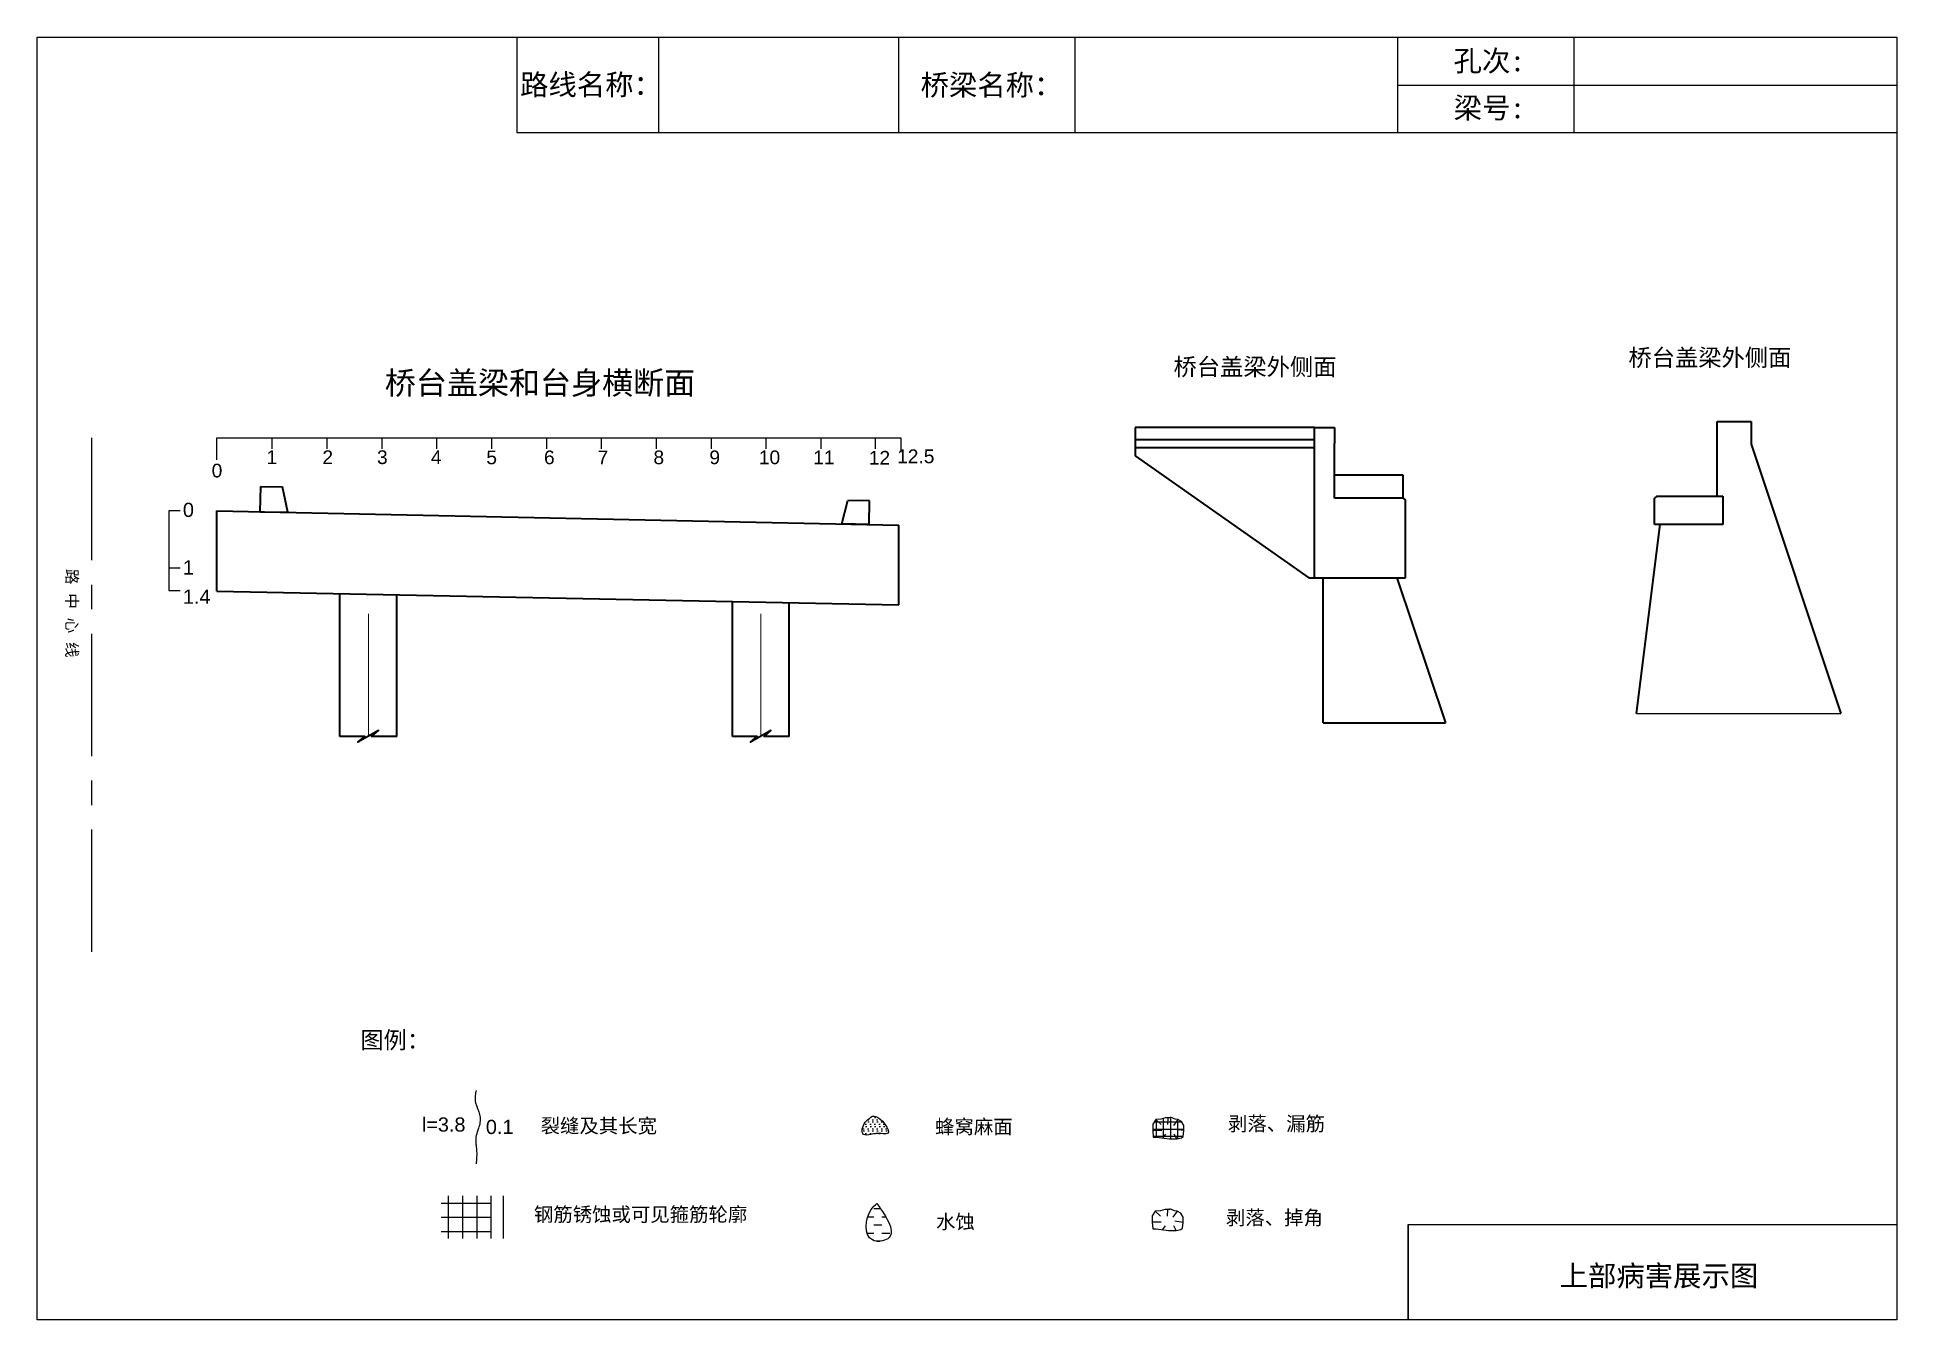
# Model space of a CAD drawing. Header units: millimetres. Extents: x 3306.8 to 3344.8, y 1712.2 to 1738.4.
import ezdxf
from ezdxf.enums import TextEntityAlignment as Align

# ---------------------------------------------------------------- set-up
doc = ezdxf.new("R2010")
doc.units = ezdxf.units.MM
for name, pattern in [('CENTER', [2, 1.25, -0.25, 0.25, -0.25]), ('DASHED', [0.75, 0.5, -0.25]), ('EBG_CENTER', [1.1, 0.8, -0.15, 0, -0.15])]:
    doc.linetypes.add(name, pattern=pattern)
doc.layers.add('Center', color=3, linetype='EBG_CENTER', lineweight=18)
doc.layers.add('中粗实线', color=4, linetype='Continuous', lineweight=35)
for name, color, linetype in [('加固措施', 7, 'Continuous'), ('图层1', 7, 'Continuous'), ('文字', 1, 'Continuous'), ('病害', 5, 'Continuous')]:
    doc.layers.add(name, color=color, linetype=linetype)
doc.styles.get("Standard").update_dxf_attribs({"font": 'arial.ttf'})
doc.styles.add('汉字', font='')
doc.styles.get('汉字').set_extended_font_data('SimSun')

# ---------------------------------------------------------------- blocks, each defined once
blk = doc.blocks.new('adfsd')
at = {"lineweight": -2, "ltscale": 0.5}
for p, q in [((1140.897, -3083.694), (1140.936, -3083.729)), ((1140.983, -3083.682), (1140.981, -3083.729)), ((1141.053, -3083.694), (1141.022, -3083.735)), ((1140.876, -3083.768), (1140.94, -3083.769)), ((1140.948, -3083.824), (1140.969, -3083.796)), ((1141.045, -3083.83), (1141.028, -3083.796)), ((1141.094, -3083.772), (1141.036, -3083.763))]:
    blk.add_line(p, q, dxfattribs=at)
blk.add_lwpolyline([(1141, -3083.682), (1140.967, -3083.682), (1140.934, -3083.69), (1140.897, -3083.694), (1140.876, -3083.727), (1140.876, -3083.768), (1140.88, -3083.818), (1140.905, -3083.818), (1140.991, -3083.83), (1141.045, -3083.83), (1141.078, -3083.822), (1141.09, -3083.814), (1141.094, -3083.772), (1141.094, -3083.735), (1141.078, -3083.707), (1141.053, -3083.694), (1141.033, -3083.69), (1141, -3083.678)], dxfattribs=at)

msp = doc.modelspace()

# ---------------------------------------------------------------- hatches: boundary and pattern name
at = {"layer": '加固措施', "lineweight": -2}
h = msp.add_hatch(dxfattribs=at)
h.set_pattern_fill('DOTS', scale=0.058115)
h.set_pattern_definition([(0, (2972.62642, 1689.2905), (0.046128897, 0.092257794), [0, -0.092257794])])
edge = h.paths.add_edge_path()
edge.add_spline(control_points=[(3323.844, 1716.346), (3323.758, 1716.286), (3323.635, 1716.202), (3323.621, 1715.889), (3323.912, 1716.033), (3324.306, 1715.921), (3324.013, 1716.353), (3323.854, 1716.346), (3323.844, 1716.346)], knot_values=[0, 0, 0, 0, 5.205471, 7.397577, 12.944796, 16.169923, 23.88441, 24.400432, 24.400432, 24.400432, 24.400432], degree=3, periodic=0)
h = msp.add_hatch(dxfattribs=at)
h.set_pattern_fill('DASH', color=256, scale=0.052304)
h.set_pattern_definition([(0, (3007.84715, 1693.36659), (0.16606403, 0.16606403), [0.16606403, -0.16606403])])
edge = h.paths.add_edge_path()
edge.add_spline(control_points=[(3323.933, 1714.564), (3323.892, 1714.527), (3323.698, 1714.355), (3323.646, 1713.73), (3324.424, 1713.841), (3324.136, 1714.265), (3323.933, 1714.564)], knot_values=[0, 0, 0, 0, 3.237042, 15.187225, 21.182779, 35.601669, 35.601669, 35.601669, 35.601669], degree=3, periodic=0)
at = {"layer": '病害', "lineweight": -2}
h = msp.add_hatch(dxfattribs=at)
h.set_pattern_fill('DOTS', color=4, scale=0.058115, style=0)
h.set_pattern_definition([(0, (2731.50511, 1654.92063), (0.046128897, 0.092257794), [0, -0.092257794])])
edge = h.paths.add_edge_path()
edge.add_spline(control_points=[(3323.844, 1716.346), (3323.758, 1716.286), (3323.635, 1716.202), (3323.621, 1715.889), (3323.912, 1716.033), (3324.306, 1715.921), (3324.013, 1716.353), (3323.854, 1716.346), (3323.844, 1716.346)], knot_values=[0, 0, 0, 0, 1.041094, 1.479515, 2.588959, 3.233985, 4.776882, 4.880086, 4.880086, 4.880086, 4.880086], degree=3, periodic=0)

# ---------------------------------------------------------------- linework, layer by layer
at = {"color": 0, "linetype": 'ByBlock'}
for p, q in [((3306.774, 1738.387), (3344.774, 1738.387)), ((3306.774, 1712.187), (3306.774, 1738.387)), ((3316.576, 1738.387), (3316.576, 1736.439)), ((3324.375, 1738.387), (3324.375, 1736.439)), ((3334.574, 1738.387), (3334.574, 1736.439)), ((3338.176, 1738.382), (3338.176, 1736.435)), ((3344.774, 1738.387), (3344.774, 1712.187)), ((3316.576, 1736.439), (3344.774, 1736.439)), ((3323.897, 1730.204), (3324.422, 1730.204)), ((3324.422, 1730.204), (3324.422, 1729.912)), ((3334.789, 1712.187), (3334.789, 1714.134)), ((3334.789, 1714.134), (3344.774, 1714.134)), ((3344.774, 1712.187), (3306.774, 1712.187))]:
    msp.add_line(p, q, dxfattribs=at)
at = {"color": 1, "linetype": 'CENTER', "ltscale": 2}
msp.add_line((3307.884, 1730.202), (3307.884, 1719.549), dxfattribs=at)
at = {"color": 0}
for p, q in [((3310.448, 1729.755), (3310.448, 1730.204)), ((3310.448, 1730.204), (3311.569, 1730.204)), ((3311.569, 1730.204), (3311.569, 1729.979)), ((3311.569, 1730.204), (3312.691, 1730.204)), ((3312.691, 1730.204), (3313.813, 1730.204)), ((3312.691, 1730.204), (3312.691, 1729.979)), ((3313.813, 1730.204), (3314.934, 1730.204)), ((3313.813, 1730.204), (3313.813, 1729.979)), ((3314.934, 1730.204), (3316.056, 1730.204)), ((3314.934, 1730.204), (3314.934, 1729.979)), ((3316.056, 1730.204), (3317.178, 1730.204)), ((3316.056, 1730.204), (3316.056, 1729.979)), ((3317.178, 1730.204), (3318.299, 1730.204)), ((3317.178, 1730.204), (3317.178, 1729.979)), ((3318.299, 1730.204), (3319.421, 1730.204)), ((3318.299, 1730.204), (3318.299, 1729.979)), ((3319.421, 1730.204), (3320.543, 1730.204)), ((3319.421, 1730.204), (3319.421, 1729.979)), ((3319.421, 1730.204), (3320.318, 1730.204)), ((3320.543, 1730.204), (3321.664, 1730.204)), ((3320.543, 1730.204), (3320.543, 1729.979)), ((3320.543, 1730.204), (3320.767, 1730.204)), ((3321.664, 1730.204), (3323.897, 1730.204)), ((3321.664, 1730.204), (3321.664, 1729.979)), ((3322.786, 1730.204), (3322.786, 1729.979)), ((3323.897, 1730.204), (3323.897, 1729.979)), ((3309.696, 1728.71), (3309.464, 1728.71)), ((3309.464, 1728.71), (3309.464, 1727.083)), ((3309.464, 1727.548), (3309.696, 1727.548)), ((3309.464, 1727.083), (3309.696, 1727.083))]:
    msp.add_line(p, q, dxfattribs=at)
msp.add_line((3339.456, 1724.569), (3343.633, 1724.569))
at = {"color": 1, "linetype": 'DASHED', "ltscale": 2}
for p, q in [((3329.599, 1716.228), (3330.162, 1716.228)), ((3329.639, 1716.277), (3329.639, 1715.917)), ((3329.785, 1716.3), (3329.785, 1715.899)), ((3329.93, 1716.3), (3329.93, 1715.882)), ((3330.075, 1716.277), (3330.075, 1715.886)), ((3329.569, 1716.082), (3330.202, 1716.082)), ((3329.579, 1715.937), (3330.191, 1715.937)), ((3315.174, 1714.717), (3315.174, 1713.845)), ((3315.465, 1714.717), (3315.465, 1713.845)), ((3315.755, 1714.717), (3315.755, 1713.845)), ((3316.046, 1714.717), (3316.046, 1713.845)), ((3316.294, 1714.719), (3316.294, 1713.847)), ((3315.029, 1714.571), (3316.482, 1714.571)), ((3315.029, 1714.281), (3316.482, 1714.281)), ((3315.029, 1713.99), (3316.482, 1713.99))]:
    msp.add_line(p, q, dxfattribs=at)
at = {"color": 0, "linetype": 'ByBlock'}
msp.add_lwpolyline([(3306.774, 1738.387), (3344.774, 1738.387), (3344.774, 1712.187), (3306.774, 1712.187)], close=True, dxfattribs=at)
at = {"lineweight": -2}
msp.add_spline([(3323.844, 1716.346), (3323.642, 1716.121), (3323.642, 1715.994), (3323.964, 1715.994), (3324.152, 1715.994), (3323.874, 1716.346), (3323.844, 1716.346)], degree=3, dxfattribs=at)
at = {"layer": 'Center', "color": 1, "linetype": 'CENTER', "ltscale": 2}
for p, q in [((3313.541, 1724.107), (3313.541, 1727.009)), ((3321.561, 1724.107), (3321.561, 1726.849))]:
    msp.add_line(p, q, dxfattribs=at)
at = {"layer": '中粗实线', "color": 0}
for p, q in [((3341.101, 1730.538), (3341.799, 1730.538)), ((3341.101, 1729.013), (3341.101, 1730.538)), ((3341.799, 1730.538), (3341.799, 1730.073)), ((3332.875, 1730.415), (3329.213, 1730.415)), ((3329.213, 1730.415), (3329.213, 1729.833)), ((3332.875, 1730.159), (3329.213, 1730.159)), ((3332.875, 1727.346), (3332.875, 1730.415)), ((3332.875, 1730.415), (3333.281, 1730.415)), ((3333.281, 1730.415), (3333.281, 1730.089)), ((3332.875, 1730.001), (3329.213, 1730.001)), ((3329.213, 1729.833), (3332.758, 1727.346)), ((3333.281, 1728.973), (3333.281, 1730.089)), ((3341.799, 1730.073), (3343.633, 1724.569)), ((3341.799, 1730.073), (3341.799, 1730.073)), ((3334.688, 1729.438), (3333.281, 1729.438)), ((3334.688, 1728.973), (3334.688, 1729.438)), ((3311.333, 1728.692), (3311.342, 1729.21)), ((3311.342, 1729.21), (3311.788, 1729.201)), ((3311.894, 1728.681), (3311.788, 1729.201)), ((3310.443, 1727.071), (3310.445, 1728.71)), ((3310.445, 1728.71), (3324.38, 1728.42)), ((3311.333, 1728.692), (3311.894, 1728.681)), ((3323.213, 1728.443), (3323.339, 1728.923)), ((3323.784, 1728.914), (3323.339, 1728.923)), ((3323.774, 1728.432), (3323.784, 1728.914)), ((3334.688, 1728.973), (3333.281, 1728.973)), ((3334.688, 1728.973), (3334.734, 1728.927)), ((3334.734, 1727.346), (3334.734, 1728.927)), ((3339.869, 1729.013), (3339.823, 1728.967)), ((3339.823, 1728.432), (3339.823, 1728.967)), ((3339.869, 1729.013), (3341.101, 1729.013)), ((3341.101, 1729.013), (3341.218, 1729.013)), ((3341.218, 1729.013), (3341.218, 1728.432)), ((3323.774, 1728.432), (3323.213, 1728.443)), ((3324.379, 1726.793), (3324.38, 1728.42)), ((3339.456, 1724.569), (3339.939, 1728.432)), ((3339.939, 1728.432), (3339.823, 1728.432)), ((3341.218, 1728.432), (3339.823, 1728.432)), ((3332.758, 1727.346), (3334.734, 1727.346)), ((3333.049, 1724.38), (3333.049, 1727.346)), ((3334.56, 1727.346), (3335.549, 1724.38)), ((3310.443, 1727.071), (3324.379, 1726.793)), ((3312.96, 1724.105), (3312.96, 1727.021)), ((3314.122, 1724.105), (3314.122, 1726.998)), ((3320.98, 1724.105), (3320.98, 1726.861)), ((3322.142, 1724.105), (3322.142, 1726.837)), ((3322.142, 1724.105), (3322.142, 1726.837)), ((3333.049, 1724.38), (3335.549, 1724.38))]:
    msp.add_line(p, q, dxfattribs=at)
for points in [[(3314.122, 1724.105), (3313.606, 1724.105), (3313.746, 1724.221), (3313.327, 1723.989), (3313.467, 1724.105), (3312.96, 1724.105)], [(3322.142, 1724.105), (3321.626, 1724.105), (3321.766, 1724.221), (3321.347, 1723.989), (3321.487, 1724.105), (3320.98, 1724.105)]]:
    msp.add_lwpolyline(points, dxfattribs=at)
at = {"layer": '加固措施', "lineweight": -2}
msp.add_spline([(3323.933, 1714.564), (3323.816, 1714.441), (3323.842, 1713.817), (3324.155, 1713.843), (3323.933, 1714.564)], degree=3, dxfattribs=at)
at = {"layer": '图层1', "lineweight": -2}
msp.add_open_spline([(3315.742, 1716.873), (3315.739, 1716.855), (3315.736, 1716.837), (3315.727, 1716.784), (3315.723, 1716.75), (3315.721, 1716.703), (3315.721, 1716.687), (3315.723, 1716.664), (3315.724, 1716.655), (3315.727, 1716.637), (3315.728, 1716.628), (3315.737, 1716.596), (3315.746, 1716.572), (3315.766, 1716.518), (3315.778, 1716.488), (3315.801, 1716.425), (3315.812, 1716.391), (3315.822, 1716.331), (3315.825, 1716.309), (3315.826, 1716.263), (3315.824, 1716.241), (3315.818, 1716.198), (3315.814, 1716.178), (3315.804, 1716.139), (3315.799, 1716.121), (3315.784, 1716.074), (3315.775, 1716.047), (3315.758, 1715.997), (3315.751, 1715.973), (3315.743, 1715.941), (3315.741, 1715.931), (3315.738, 1715.913), (3315.737, 1715.905), (3315.736, 1715.888), (3315.736, 1715.88), (3315.735, 1715.848), (3315.736, 1715.823), (3315.741, 1715.771), (3315.744, 1715.743), (3315.749, 1715.694), (3315.751, 1715.674), (3315.753, 1715.636), (3315.754, 1715.618), (3315.755, 1715.583), (3315.755, 1715.565), (3315.754, 1715.514), (3315.752, 1715.481), (3315.748, 1715.422), (3315.746, 1715.397), (3315.744, 1715.373)], degree=3, knots=[0, 0, 0, 0, 0.93103, 0.93103, 2.904338, 2.904338, 3.933552, 3.933552, 4.598026, 4.598026, 5.2625, 5.2625, 6.799065, 6.799065, 8.335629, 8.335629, 9.872194, 9.872194, 10.744529, 10.744529, 11.616864, 11.616864, 12.4892, 12.4892, 13.361535, 13.361535, 14.755665, 14.755665, 16.149795, 16.149795, 16.835641, 16.835641, 17.410365, 17.410365, 17.98509, 17.98509, 19.45733, 19.45733, 20.929571, 20.929571, 21.910052, 21.910052, 22.722819, 22.722819, 23.535585, 23.535585, 25.161117, 25.161117, 26.428502, 26.428502, 26.428502, 26.428502], dxfattribs=at)
at = {"layer": '病害', "color": 5}
for p, q in [((3316.576, 1738.387), (3316.576, 1736.439)), ((3324.375, 1738.387), (3324.375, 1736.439)), ((3334.574, 1738.387), (3334.574, 1736.439)), ((3344.774, 1738.387), (3344.774, 1736.439)), ((3316.576, 1736.439), (3334.534, 1736.439)), ((3334.534, 1736.439), (3344.774, 1736.439)), ((3334.789, 1714.134), (3344.774, 1714.134)), ((3334.789, 1714.134), (3334.789, 1712.187))]:
    msp.add_line(p, q, dxfattribs=at)
at = {"layer": '病害', "color": 0}
for p, q in [((3319.472, 1738.387), (3319.472, 1736.439)), ((3327.976, 1738.387), (3327.976, 1736.439)), ((3334.574, 1737.409), (3344.774, 1737.409))]:
    msp.add_line(p, q, dxfattribs=at)

# ---------------------------------------------------------------- block references
at = {"color": 0, "xscale": 2.905757277118206, "yscale": 2.905757277118206, "zscale": 2.905757277118206}
for p in [(14.46, 10676.743), (14.448, 10674.87)]:
    msp.add_blockref('adfsd', p, dxfattribs=at)

# ---------------------------------------------------------------- texts
for s, height, p in [('1', 0.28, (3311.46, 1729.667)), ('2', 0.28, (3312.602, 1729.667)), ('3', 0.28, (3313.718, 1729.667)), ('4', 0.28, (3314.819, 1729.667)), ('5', 0.28, (3315.952, 1729.664)), ('6', 0.28, (3317.13, 1729.664)), ('7', 0.28, (3318.226, 1729.664)), ('8', 0.28, (3319.367, 1729.664)), ('9', 0.28, (3320.51, 1729.664)), ('10', 0.2804, (3321.52, 1729.664)), ('11', 0.2804, (3322.633, 1729.664)), ('12', 0.2804, (3323.767, 1729.655)), ('12.5', 0.2804, (3324.346, 1729.685)), ('0', 0.28, (3310.339, 1729.394)), ('0', 0.291, (3309.751, 1728.586)), ('1', 0.291, (3309.751, 1727.41)), ('1.4', 0.2906, (3309.751, 1726.813))]:
    msp.add_text(s, height=height).set_placement(p)
msp.add_text('路  中  心  线', height=0.2325, rotation=270).set_placement((3307.367, 1727.525))
at = {"layer": '图层1', "style": '汉字'}
for s, p in [('孔次:', (3335.717, 1737.691)), ('路线名称：', (3316.642, 1737.205)), ('桥梁名称：', (3324.825, 1737.198)), ('梁号:', (3335.719, 1736.731)), ('上部病害展示图', (3337.884, 1712.873))]:
    msp.add_text(s, height=0.425, dxfattribs=at).set_placement(p)
at = {"layer": '图层1', "lineweight": -2, "attachment_point": 1}
for s, insert, char_height in [('图例：', (3313.376, 1718.075), 0.3487), ('l=3.8', (3314.634, 1716.321), 0.2906), ('0.1', (3315.942, 1716.272), 0.2906), ('裂缝及其长宽', (3317.061, 1716.294), 0.2906), ('蜂窝麻面', (3325.121, 1716.276), 0.2906), ('剥落、漏筋', (3331.107, 1716.338), 0.2906), ('钢筋锈蚀或可见箍筋轮廓', (3316.924, 1714.485), 0.29058), ('水蚀', (3325.141, 1714.335), 0.2906), ('剥落、掉角', (3331.066, 1714.418), 0.2906)]:
    msp.add_mtext(s, dxfattribs=dict(at, insert=insert, char_height=char_height))
at = {"layer": '文字', "color": 0}
for s, height, p in [('桥台盖梁外侧面', 0.3487, (3340.955, 1731.668)), ('桥台盖梁外侧面', 0.3487, (3331.659, 1731.479)), ('桥台盖梁和台身横断面', 0.4649, (3317.048, 1731.092))]:
    msp.add_text(s, height=height, dxfattribs=at).set_placement(p, align=Align.CENTER)

doc.saveas('drawing.dxf')
